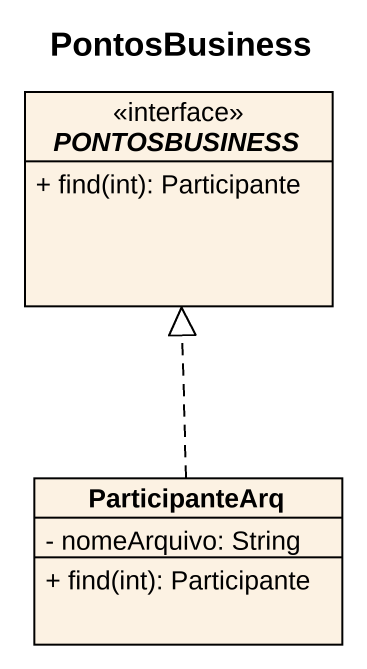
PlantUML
@startuml
title PontosBusiness
hide circle
hide empty members
skinparam classAttributeIconSize 0
interface PONTOSBUSINESS <<interface>> {
  + find(int): Participante
}
class ParticipanteArq {
  - nomeArquivo: String
  + find(int): Participante
}
ParticipanteArq .up.|> PONTOSBUSINESS
@enduml
